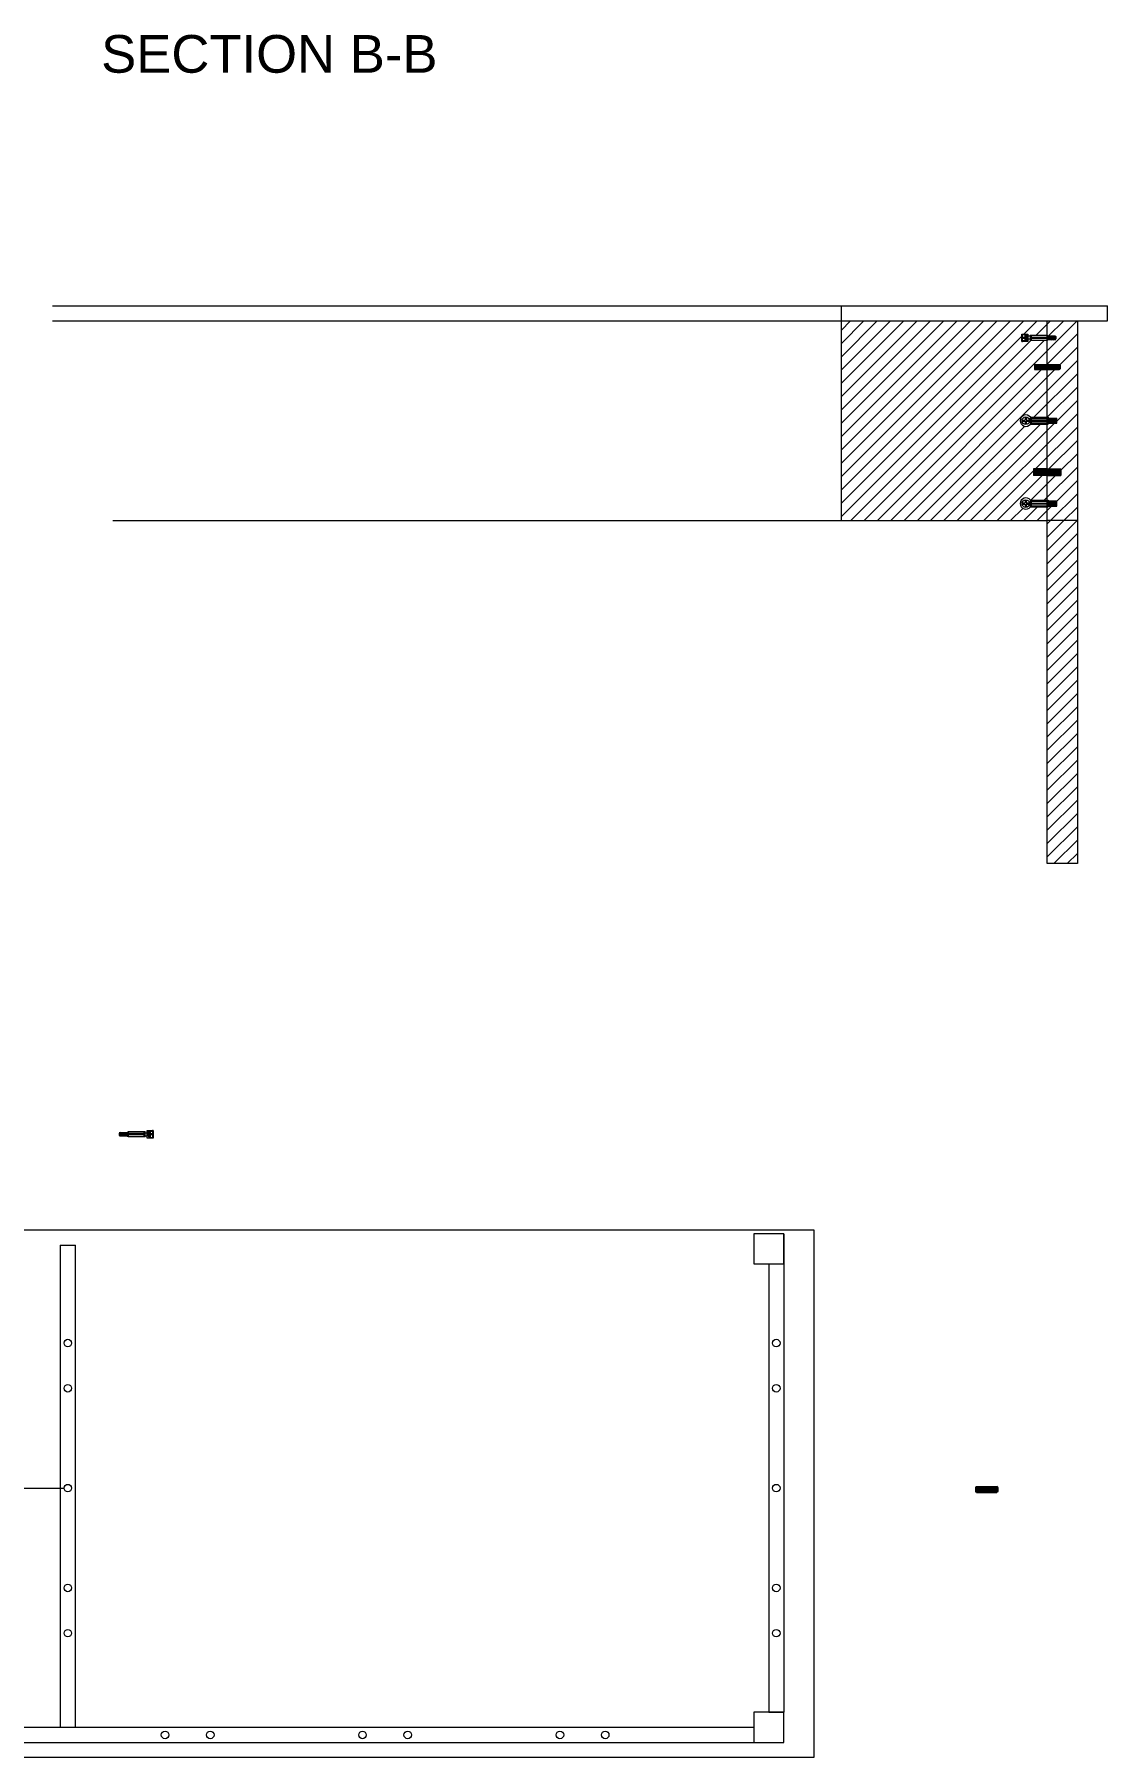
# Model space of a CAD drawing. Header units: inches. Extents: x -12 to 1445, y 6 to 914.
# Drawn here: x 1081.6 to 1223.9, y 410.5 to 639.2 of the extents above; entities that cross this region are included whole.
import ezdxf

# ---------------------------------------------------------------- set-up
doc = ezdxf.new("R2010")
doc.units = ezdxf.units.IN
doc.header["$MEASUREMENT"] = 0
doc.layers.get('0').update_dxf_attribs({"lineweight": 20})
for name, color, linetype, lineweight in [('G-ANNO-TEXT', 3, 'Continuous', 18), ('MARCATURA', 111, 'Continuous', 20), ('RETINI', 2, 'Continuous', 13), ('Viti', 4, 'Continuous', 18)]:
    doc.layers.add(name, color=color, linetype=linetype, lineweight=lineweight)
doc.styles.add('ARIAL', font='Arial.ttf')

# ---------------------------------------------------------------- blocks, each defined once
blk = doc.blocks.new('*U5')
blk.add_lwpolyline([(0, 0), (0, 0.1), (0.05, 0), (0.12, -0.4), (0.12, -0.5), (0.07, -0.4), (0, 0)])
blk = doc.blocks.new('*U6')
at = {"layer": 'Viti', "color": 0, "linetype": 'ByBlock', "lineweight": -2, "transparency": 16777216}
for p in [(42.38, 270.66), (42.6, 270.66), (42.81, 270.66), (43.03, 270.66), (43.24, 270.66)]:
    blk.add_blockref('*U5', p, dxfattribs=at)
blk = doc.blocks.new('*U21')
blk.add_lwpolyline([(0, 0), (0, 0.1), (0.05, 0), (0.12, -0.4), (0.12, -0.5), (0.07, -0.4), (0, 0)])
blk = doc.blocks.new('*U22')
at = {"layer": 'Viti', "color": 0, "linetype": 'ByBlock', "lineweight": -2, "transparency": 16777216}
for p in [(42.38, 270.66), (42.6, 270.66), (42.81, 270.66), (43.03, 270.66), (43.24, 270.66)]:
    blk.add_blockref('*U21', p, dxfattribs=at)
blk = doc.blocks.new('*U23')
blk.add_lwpolyline([(0, 0), (0, 0.1), (0.05, 0), (0.12, -0.4), (0.12, -0.5), (0.07, -0.4), (0, 0)])
blk = doc.blocks.new('*U24')
at = {"layer": 'Viti', "color": 0, "linetype": 'ByBlock', "lineweight": -2, "transparency": 16777216}
for p in [(42.38, 270.66), (42.6, 270.66), (42.81, 270.66), (43.03, 270.66), (43.24, 270.66)]:
    blk.add_blockref('*U23', p, dxfattribs=at)
blk = doc.blocks.new('*U25')
blk.add_lwpolyline([(0, 0), (0, 0.1), (0.05, 0), (0.12, -0.4), (0.12, -0.5), (0.07, -0.4), (0, 0)])
blk = doc.blocks.new('*U26')
at = {"layer": 'Viti', "color": 0, "linetype": 'ByBlock', "lineweight": -2, "transparency": 16777216}
for p in [(42.38, 270.66), (42.6, 270.66), (42.81, 270.66), (43.03, 270.66), (43.24, 270.66)]:
    blk.add_blockref('*U25', p, dxfattribs=at)
blk = doc.blocks.new('*U64')
blk.add_lwpolyline([(0, 0), (0, 0.1), (0.05, 0), (0.12, -0.4), (0.12, -0.5), (0.07, -0.4), (0, 0)])
blk = doc.blocks.new('*U65')
at = {"layer": 'Viti', "color": 0, "linetype": 'ByBlock', "lineweight": -2, "transparency": 16777216}
for p in [(42.38, 270.66), (42.6, 270.66), (42.81, 270.66), (43.03, 270.66), (43.24, 270.66)]:
    blk.add_blockref('*U64', p, dxfattribs=at)

msp = doc.modelspace()

# ---------------------------------------------------------------- hatches: boundary and pattern name
at = {"layer": 'RETINI'}
h = msp.add_hatch(dxfattribs=at)
h.set_pattern_fill('ANSI31', color=256, scale=10)
edge = h.paths.add_edge_path()
edge.add_line((1213.69, 588.38), (1215.94, 588.38))
edge.add_line((1215.94, 588.38), (1215.94, 594.7))
edge.add_line((1215.94, 594.7), (1214.28, 594.7))
edge.add_spline(control_points=[(1214.33, 594.7), (1214.29, 594.7), (1214.23, 594.75), (1214.23, 594.8)], knot_values=[0, 0, 0, 0, 0.141433, 0.141433, 0.141433, 0.141433], degree=3, periodic=0)
edge.add_line((1214.23, 594.8), (1214.23, 595.35))
edge.add_spline(control_points=[(1214.23, 595.3), (1214.23, 595.35), (1214.29, 595.4), (1214.33, 595.4)], knot_values=[0, 0, 0, 0, 0.142721, 0.142721, 0.142721, 0.142721], degree=3, periodic=0)
edge.add_line((1214.33, 595.4), (1215.94, 595.4))
edge.add_line((1215.94, 595.4), (1215.94, 598.58))
edge.add_line((1215.94, 598.58), (1213.69, 598.58))
edge.add_line((1213.69, 598.58), (1213.69, 598.73))
edge.add_line((1213.69, 598.73), (1213.38, 598.73))
edge.add_line((1213.38, 598.73), (1213.38, 598.43))
edge.add_line((1213.38, 598.43), (1212.58, 598.43))
edge.add_line((1212.58, 598.43), (1212.58, 599.43))
edge.add_line((1212.58, 599.43), (1213.38, 599.43))
edge.add_line((1213.38, 599.43), (1213.38, 599.13))
edge.add_line((1213.38, 599.13), (1213.69, 599.13))
edge.add_line((1213.69, 599.13), (1213.69, 599.28))
edge.add_line((1213.69, 599.28), (1215.94, 599.28))
edge.add_line((1215.94, 599.28), (1215.94, 601.18))
edge.add_line((1215.94, 601.18), (1188.58, 601.18))
edge.add_line((1188.58, 601.18), (1188.58, 574.68))
edge.add_line((1188.58, 574.68), (1215.94, 574.68))
edge.add_line((1215.94, 574.68), (1215.94, 576.48))
edge.add_line((1215.94, 576.48), (1213.69, 576.48))
edge.add_arc((1213.09, 576.93), 0.753, 36.701, 323.299, ccw=False)
edge.add_line((1213.69, 577.38), (1215.94, 577.38))
edge.add_line((1215.94, 577.38), (1215.94, 580.64))
edge.add_line((1215.94, 580.64), (1214.13, 580.64))
edge.add_line((1214.13, 580.64), (1214.13, 581.54))
edge.add_line((1214.13, 581.54), (1215.94, 581.54))
edge.add_line((1215.94, 581.54), (1215.94, 587.48))
edge.add_line((1215.94, 587.48), (1213.69, 587.48))
edge.add_arc((1213.09, 587.93), 0.753, 36.701, 323.299, ccw=False)
edge = h.paths.add_edge_path()
edge.add_line((1215.94, 581.54), (1217.74, 581.54))
edge.add_line((1217.74, 581.54), (1217.74, 580.64))
edge.add_line((1217.74, 580.64), (1215.94, 580.64))
edge.add_line((1215.94, 580.64), (1215.94, 577.38))
edge.add_line((1215.94, 577.38), (1216.04, 577.38))
edge.add_line((1216.04, 577.38), (1216.04, 577.28))
edge.add_line((1216.04, 577.28), (1217.09, 577.28))
edge.add_line((1217.09, 577.28), (1217.19, 577.28))
edge.add_line((1217.19, 577.28), (1217.19, 576.58))
edge.add_line((1217.19, 576.58), (1216.04, 576.58))
edge.add_line((1216.04, 576.58), (1216.04, 576.48))
edge.add_line((1216.04, 576.48), (1215.94, 576.48))
edge.add_line((1215.94, 576.48), (1215.94, 574.68))
edge.add_line((1215.94, 574.68), (1219.94, 574.68))
edge.add_line((1219.94, 574.68), (1219.94, 601.18))
edge.add_line((1219.94, 601.18), (1215.94, 601.18))
edge.add_line((1215.94, 601.18), (1215.94, 599.28))
edge.add_line((1215.94, 599.28), (1215.94, 599.13))
edge.add_line((1215.94, 599.13), (1216.02, 599.13))
edge.add_line((1216.02, 599.13), (1216.02, 599.23))
edge.add_line((1216.02, 599.23), (1216.07, 599.13))
edge.add_line((1216.07, 599.13), (1216.24, 599.13))
edge.add_line((1216.24, 599.13), (1216.24, 599.23))
edge.add_line((1216.24, 599.23), (1216.29, 599.13))
edge.add_line((1216.29, 599.13), (1216.46, 599.13))
edge.add_line((1216.46, 599.13), (1216.46, 599.23))
edge.add_line((1216.46, 599.23), (1216.51, 599.13))
edge.add_line((1216.51, 599.13), (1216.67, 599.13))
edge.add_line((1216.67, 599.13), (1216.67, 599.23))
edge.add_line((1216.67, 599.23), (1216.72, 599.13))
edge.add_line((1216.72, 599.13), (1216.89, 599.13))
edge.add_line((1216.89, 599.13), (1216.89, 599.23))
edge.add_line((1216.89, 599.23), (1216.94, 599.13))
edge.add_line((1216.94, 599.13), (1217.04, 599.13))
edge.add_arc((1217.04, 599.08), 0.05, 0, 90, ccw=False)
edge.add_line((1217.09, 599.08), (1217.09, 598.78))
edge.add_arc((1217.04, 598.78), 0.05, -90, 0, ccw=False)
edge.add_line((1217.04, 598.73), (1217.01, 598.73))
edge.add_line((1217.01, 598.73), (1217.01, 598.63))
edge.add_line((1217.01, 598.63), (1216.96, 598.73))
edge.add_line((1216.96, 598.73), (1216.79, 598.73))
edge.add_line((1216.79, 598.73), (1216.79, 598.63))
edge.add_line((1216.79, 598.63), (1216.74, 598.73))
edge.add_line((1216.74, 598.73), (1216.58, 598.73))
edge.add_line((1216.58, 598.73), (1216.57, 598.63))
edge.add_line((1216.57, 598.63), (1216.53, 598.73))
edge.add_line((1216.53, 598.73), (1216.36, 598.73))
edge.add_line((1216.36, 598.73), (1216.36, 598.63))
edge.add_line((1216.36, 598.63), (1216.31, 598.73))
edge.add_line((1216.31, 598.73), (1216.14, 598.73))
edge.add_line((1216.14, 598.73), (1216.14, 598.63))
edge.add_line((1216.14, 598.63), (1216.09, 598.73))
edge.add_line((1216.09, 598.73), (1215.94, 598.73))
edge.add_line((1215.94, 598.73), (1215.94, 598.58))
edge.add_line((1215.94, 598.58), (1215.94, 595.4))
edge.add_line((1215.94, 595.4), (1217.59, 595.4))
edge.add_spline(control_points=[(1217.54, 595.4), (1217.59, 595.4), (1217.64, 595.35), (1217.64, 595.3)], knot_values=[0, 0, 0, 0, 0.142721, 0.142721, 0.142721, 0.142721], degree=3, periodic=0)
edge.add_line((1217.64, 595.3), (1217.64, 594.75))
edge.add_spline(control_points=[(1217.64, 594.8), (1217.64, 594.75), (1217.58, 594.7), (1217.54, 594.7)], knot_values=[0, 0, 0, 0, 0.141433, 0.141433, 0.141433, 0.141433], degree=3, periodic=0)
edge.add_line((1217.54, 594.7), (1215.94, 594.7))
edge.add_line((1215.94, 594.7), (1215.94, 588.38))
edge.add_line((1215.94, 588.38), (1216.04, 588.38))
edge.add_line((1216.04, 588.38), (1216.04, 588.28))
edge.add_line((1216.04, 588.28), (1217.09, 588.28))
edge.add_line((1217.09, 588.28), (1217.19, 588.28))
edge.add_line((1217.19, 588.28), (1217.19, 587.58))
edge.add_line((1217.19, 587.58), (1216.04, 587.58))
edge.add_line((1216.04, 587.58), (1216.04, 587.48))
edge.add_line((1216.04, 587.48), (1215.94, 587.48))
edge.add_line((1215.94, 587.48), (1215.94, 581.54))
h = msp.add_hatch(dxfattribs=at)
h.set_pattern_fill('ANSI31', color=256, scale=10)
h.paths.add_polyline_path([(1219.94, 574.68), (1215.94, 574.68), (1215.94, 529.17), (1219.94, 529.17)])

# ---------------------------------------------------------------- linework, layer by layer
for p, q in [((1083.94, 603.18), (1223.94, 603.18)), ((1188.58, 603.18), (1188.58, 574.68)), ((1223.94, 601.18), (1223.94, 603.18)), ((1083.94, 601.18), (1223.94, 601.18)), ((1213.29, 599.2), (1213.29, 598.63)), ((1215.94, 599.28), (1215.94, 601.17)), ((1219.94, 601.18), (1219.94, 529.17)), ((1215.94, 595.4), (1215.94, 598.58)), ((1215.94, 588.28), (1215.94, 594.7)), ((1215.94, 581.54), (1215.94, 587.58)), ((1215.94, 577.38), (1215.94, 580.64)), ((1215.94, 529.17), (1215.94, 576.48)), ((1091.94, 574.68), (1215.94, 574.68)), ((1219.94, 574.68), (1215.94, 574.68)), ((1219.94, 529.17), (1215.94, 529.17)), ((1096.63, 492.98), (1096.63, 493.54)), ((1084.99, 478.54), (1084.99, 414.54)), ((1084.99, 478.54), (1086.99, 478.54)), ((1086.99, 414.54), (1086.99, 478.54)), ((1180.99, 480.04), (1180.99, 416.54)), ((1178.99, 476.04), (1178.99, 416.54)), ((1051.65, 446.29), (1085.49, 446.29)), ((1178.99, 416.54), (1180.99, 416.54)), ((1176.99, 414.54), (1052.99, 414.54)), ((1052.99, 412.54), (1176.99, 412.54))]:
    msp.add_line(p, q)
for points in [[(1044.99, 480.54), (1184.99, 480.54), (1184.99, 410.54), (1044.99, 410.54)], [(1176.99, 476.04), (1180.99, 476.04), (1180.99, 480.04), (1176.99, 480.04)], [(1176.99, 412.54), (1180.99, 412.54), (1180.99, 416.54), (1176.99, 416.54)]]:
    msp.add_lwpolyline(points, close=True)
at = {"layer": 'MARCATURA'}
for p, q in [((1213.69, 588.38), (1216.04, 588.38)), ((1216.04, 588.38), (1216.04, 588.28)), ((1216.04, 588.28), (1217.09, 588.28)), ((1217.09, 588.28), (1217.19, 588.28)), ((1217.19, 587.58), (1217.19, 588.28)), ((1213.69, 587.48), (1216.04, 587.48)), ((1216.04, 587.48), (1216.04, 587.58)), ((1216.04, 587.58), (1217.19, 587.58)), ((1215.94, 581.54), (1214.13, 581.54)), ((1214.13, 581.54), (1214.13, 580.64)), ((1215.94, 581.54), (1217.74, 581.54)), ((1217.74, 581.54), (1217.74, 580.64)), ((1215.94, 580.64), (1214.13, 580.64)), ((1215.94, 580.64), (1217.74, 580.64)), ((1213.69, 577.38), (1216.04, 577.38)), ((1213.69, 576.48), (1216.04, 576.48)), ((1216.04, 577.38), (1216.04, 577.28)), ((1216.04, 577.28), (1217.09, 577.28)), ((1216.04, 576.48), (1216.04, 576.58)), ((1216.04, 576.58), (1217.19, 576.58)), ((1217.09, 577.28), (1217.19, 577.28)), ((1217.19, 576.58), (1217.19, 577.28))]:
    msp.add_line(p, q, dxfattribs=at)
for centre in [(1213.09, 587.93), (1213.09, 576.93)]:
    msp.add_arc(centre, 0.753, 36.701, 323.299, dxfattribs=at)
at = {"layer": 'Viti'}
for p, q in [((1212.95, 599.43), (1212.95, 598.43)), ((1213.09, 599.23), (1213.09, 598.63)), ((1213.09, 599.23), (1213.28, 599.23)), ((1213.29, 598.43), (1213.29, 599.2)), ((1213.69, 599.13), (1213.38, 599.13)), ((1213.69, 599.28), (1213.69, 598.58)), ((1213.69, 599.28), (1215.94, 599.28)), ((1213.79, 599.28), (1213.79, 598.98)), ((1213.79, 599.23), (1215.89, 599.23)), ((1215.89, 599.28), (1215.89, 598.98)), ((1215.94, 599.28), (1215.94, 598.58)), ((1215.94, 599.13), (1216.02, 599.13)), ((1216.07, 599.13), (1216.24, 599.13)), ((1216.29, 599.13), (1216.46, 599.13)), ((1216.51, 599.13), (1216.67, 599.13)), ((1216.72, 599.13), (1216.89, 599.13)), ((1216.94, 599.13), (1217.04, 599.13)), ((1217.09, 599.08), (1217.09, 598.78)), ((1212.95, 598.97), (1212.67, 598.97)), ((1212.67, 598.88), (1212.95, 598.88)), ((1213.09, 598.63), (1213.29, 598.63)), ((1213.69, 598.73), (1213.38, 598.73)), ((1215.94, 598.58), (1213.69, 598.58)), ((1213.79, 598.98), (1215.89, 598.98)), ((1213.79, 598.88), (1213.79, 598.58)), ((1213.79, 598.88), (1215.89, 598.88)), ((1213.79, 598.63), (1215.89, 598.63)), ((1215.89, 598.88), (1215.89, 598.58)), ((1216.09, 598.73), (1215.94, 598.73)), ((1216.31, 598.73), (1216.14, 598.73)), ((1216.53, 598.73), (1216.36, 598.73)), ((1216.74, 598.73), (1216.58, 598.73)), ((1216.96, 598.73), (1216.79, 598.73)), ((1217.04, 598.73), (1217.01, 598.73)), ((1214.23, 595.3), (1214.23, 594.8)), ((1214.33, 594.7), (1214.33, 595.4)), ((1214.33, 595.4), (1217.54, 595.4)), ((1217.54, 595.3), (1214.33, 595.3)), ((1214.33, 595.2), (1217.54, 595.2)), ((1217.54, 595.1), (1214.33, 595.1)), ((1214.33, 595), (1217.54, 595)), ((1217.54, 594.9), (1214.33, 594.9)), ((1214.33, 594.8), (1217.54, 594.8)), ((1214.33, 594.7), (1217.54, 594.7)), ((1217.54, 594.7), (1217.54, 595.4)), ((1217.64, 595.3), (1217.64, 594.8)), ((1212.59, 588.01), (1213.01, 588.01)), ((1212.59, 587.86), (1213.01, 587.86)), ((1213.01, 588.43), (1213.01, 588.01)), ((1213.01, 587.86), (1213.01, 587.44)), ((1213.16, 588.43), (1213.16, 588.01)), ((1213.16, 588.01), (1213.58, 588.01)), ((1213.16, 587.86), (1213.58, 587.86)), ((1213.16, 587.86), (1213.16, 587.44)), ((1213.69, 588.13), (1213.54, 588.13)), ((1213.69, 587.73), (1213.54, 587.73)), ((1213.69, 588.28), (1213.69, 587.58)), ((1213.69, 588.28), (1215.94, 588.28)), ((1213.79, 588.28), (1213.79, 587.98)), ((1213.79, 588.23), (1215.89, 588.23)), ((1213.79, 587.98), (1215.89, 587.98)), ((1213.79, 587.88), (1213.79, 587.58)), ((1213.79, 587.88), (1215.89, 587.88)), ((1213.79, 587.63), (1215.89, 587.63)), ((1215.89, 588.28), (1215.89, 587.98)), ((1215.89, 587.88), (1215.89, 587.58)), ((1215.94, 588.28), (1215.94, 587.58)), ((1215.94, 588.28), (1215.94, 587.58)), ((1215.94, 588.28), (1215.94, 587.58)), ((1215.94, 588.13), (1216.02, 588.13)), ((1215.94, 588.13), (1216.02, 588.13)), ((1216.09, 587.73), (1215.94, 587.73)), ((1216.09, 587.73), (1215.94, 587.73)), ((1216.07, 588.13), (1216.24, 588.13)), ((1216.07, 588.13), (1216.24, 588.13)), ((1216.31, 587.73), (1216.14, 587.73)), ((1216.31, 587.73), (1216.14, 587.73)), ((1216.29, 588.13), (1216.46, 588.13)), ((1216.29, 588.13), (1216.46, 588.13)), ((1216.53, 587.73), (1216.36, 587.73)), ((1216.53, 587.73), (1216.36, 587.73)), ((1216.51, 588.13), (1216.67, 588.13)), ((1216.51, 588.13), (1216.67, 588.13)), ((1216.74, 587.73), (1216.58, 587.73)), ((1216.74, 587.73), (1216.58, 587.73)), ((1216.72, 588.13), (1216.89, 588.13)), ((1216.72, 588.13), (1216.89, 588.13)), ((1216.96, 587.73), (1216.79, 587.73)), ((1216.96, 587.73), (1216.79, 587.73)), ((1216.94, 588.13), (1217.04, 588.13)), ((1216.94, 588.13), (1217.04, 588.13)), ((1217.04, 587.73), (1217.01, 587.73)), ((1217.04, 587.73), (1217.01, 587.73)), ((1217.09, 588.08), (1217.09, 587.78)), ((1217.09, 588.08), (1217.09, 587.78)), ((1215.94, 587.58), (1213.69, 587.58)), ((1214.23, 581.34), (1214.23, 580.84)), ((1214.33, 580.74), (1214.33, 581.44)), ((1214.33, 581.44), (1217.54, 581.44)), ((1217.54, 581.34), (1214.33, 581.34)), ((1214.33, 581.24), (1217.54, 581.24)), ((1217.54, 581.14), (1214.33, 581.14)), ((1214.33, 581.04), (1217.54, 581.04)), ((1217.54, 580.94), (1214.33, 580.94)), ((1214.33, 580.84), (1217.54, 580.84)), ((1217.54, 580.74), (1217.54, 581.44)), ((1217.64, 581.34), (1217.64, 580.84)), ((1214.33, 580.74), (1217.54, 580.74)), ((1212.59, 577.01), (1213.01, 577.01)), ((1212.59, 576.86), (1213.01, 576.86)), ((1213.01, 577.43), (1213.01, 577.01)), ((1213.01, 576.86), (1213.01, 576.44)), ((1213.16, 577.43), (1213.16, 577.01)), ((1213.16, 577.01), (1213.58, 577.01)), ((1213.16, 576.86), (1213.58, 576.86)), ((1213.16, 576.86), (1213.16, 576.44)), ((1213.69, 577.13), (1213.54, 577.13)), ((1213.69, 576.73), (1213.54, 576.73)), ((1213.69, 577.28), (1213.69, 576.58)), ((1213.69, 577.28), (1215.94, 577.28)), ((1215.94, 576.58), (1213.69, 576.58)), ((1213.79, 577.28), (1213.79, 576.98)), ((1213.79, 577.23), (1215.89, 577.23)), ((1213.79, 576.98), (1215.89, 576.98)), ((1213.79, 576.88), (1213.79, 576.58)), ((1213.79, 576.88), (1215.89, 576.88)), ((1213.79, 576.63), (1215.89, 576.63)), ((1215.89, 577.28), (1215.89, 576.98)), ((1215.89, 576.88), (1215.89, 576.58)), ((1215.94, 577.28), (1215.94, 576.58)), ((1215.94, 577.28), (1215.94, 576.58)), ((1215.94, 577.13), (1216.02, 577.13)), ((1216.09, 576.73), (1215.94, 576.73)), ((1216.07, 577.13), (1216.24, 577.13)), ((1216.31, 576.73), (1216.14, 576.73)), ((1216.29, 577.13), (1216.46, 577.13)), ((1216.53, 576.73), (1216.36, 576.73)), ((1216.51, 577.13), (1216.67, 577.13)), ((1216.74, 576.73), (1216.58, 576.73)), ((1216.72, 577.13), (1216.89, 577.13)), ((1216.96, 576.73), (1216.79, 576.73)), ((1216.94, 577.13), (1217.04, 577.13)), ((1217.04, 576.73), (1217.01, 576.73)), ((1217.09, 577.08), (1217.09, 576.78)), ((1092.83, 493.09), (1092.83, 493.39)), ((1092.88, 493.44), (1092.9, 493.44)), ((1092.97, 493.04), (1092.88, 493.04)), ((1092.95, 493.44), (1093.12, 493.44)), ((1093.19, 493.04), (1093.02, 493.04)), ((1093.17, 493.44), (1093.33, 493.44)), ((1093.41, 493.04), (1093.24, 493.04)), ((1093.38, 493.44), (1093.55, 493.44)), ((1093.62, 493.04), (1093.46, 493.04)), ((1093.6, 493.44), (1093.77, 493.44)), ((1093.84, 493.04), (1093.67, 493.04)), ((1093.82, 493.44), (1093.98, 493.44)), ((1093.98, 493.04), (1093.89, 493.04)), ((1093.98, 492.89), (1093.98, 493.59)), ((1093.98, 493.59), (1096.23, 493.59)), ((1096.23, 492.89), (1093.98, 492.89)), ((1094.03, 493.29), (1094.03, 493.59)), ((1096.13, 493.54), (1094.03, 493.54)), ((1096.13, 493.29), (1094.03, 493.29)), ((1094.03, 492.89), (1094.03, 493.19)), ((1096.13, 493.19), (1094.03, 493.19)), ((1096.13, 492.94), (1094.03, 492.94)), ((1096.13, 493.29), (1096.13, 493.59)), ((1096.13, 492.89), (1096.13, 493.19)), ((1096.23, 492.89), (1096.23, 493.59)), ((1096.23, 493.44), (1096.53, 493.44)), ((1096.23, 493.04), (1096.53, 493.04)), ((1096.63, 493.74), (1096.63, 492.98)), ((1096.83, 493.54), (1096.63, 493.54)), ((1096.83, 492.94), (1096.63, 492.94)), ((1096.83, 492.94), (1096.83, 493.54)), ((1096.96, 492.74), (1096.96, 493.74)), ((1097.24, 493.29), (1096.96, 493.29)), ((1096.96, 493.2), (1097.24, 493.2)), ((1206.4, 446.39), (1206.4, 445.85)), ((1206.42, 446.43), (1206.54, 446.51)), ((1206.55, 445.72), (1206.55, 446.52)), ((1206.57, 446.52), (1209.24, 446.52)), ((1206.65, 446.39), (1209.15, 446.39)), ((1206.65, 446.27), (1209.15, 446.27)), ((1206.65, 446.12), (1209.15, 446.12)), ((1206.65, 445.97), (1209.15, 445.97)), ((1209.25, 446.52), (1209.25, 445.72)), ((1209.38, 446.43), (1209.26, 446.51)), ((1209.4, 446.39), (1209.4, 445.85)), ((1206.42, 445.8), (1206.54, 445.73)), ((1206.57, 445.72), (1209.24, 445.72)), ((1206.65, 445.84), (1209.15, 445.84)), ((1209.38, 445.8), (1209.26, 445.73))]:
    msp.add_line(p, q, dxfattribs=at)
for points in [[(1212.58, 598.43), (1212.58, 599.43), (1213.38, 599.43), (1213.38, 598.43), (1212.58, 598.43)], [(1212.58, 598.43), (1212.67, 598.43), (1212.67, 599.43)], [(1212.95, 599.43), (1212.95, 599.34), (1212.67, 599.34)], [(1213.04, 599.2), (1213.04, 598.43)], [(1213.2, 599.28), (1213.13, 599.28)], [(1212.95, 598.43), (1212.95, 598.52), (1212.67, 598.52)], [(1097.33, 493.74), (1097.33, 492.74), (1096.53, 492.74), (1096.53, 493.74), (1097.33, 493.74)], [(1096.71, 492.89), (1096.78, 492.89)], [(1096.87, 492.98), (1096.87, 493.74)], [(1096.96, 493.74), (1096.96, 493.65), (1097.24, 493.65)], [(1096.96, 492.74), (1096.96, 492.83), (1097.24, 492.83)], [(1097.33, 493.74), (1097.24, 493.74), (1097.24, 492.74)]]:
    msp.add_lwpolyline(points, dxfattribs=at)
for centre in [(1213.09, 587.93), (1213.09, 576.93), (1085.99, 465.54), (1179.99, 465.54), (1085.99, 459.54), (1179.99, 459.54), (1085.99, 446.29), (1179.99, 446.29), (1085.99, 433.04), (1179.99, 433.04), (1085.99, 427.04), (1179.99, 427.04), (1098.89, 413.54), (1104.89, 413.54), (1125.09, 413.54), (1131.09, 413.54), (1151.29, 413.54), (1157.29, 413.54)]:
    msp.add_circle(centre, 0.5, dxfattribs=at)
for centre, start, end in [((1217.04, 599.08), 360, 90), ((1217.04, 598.78), 270, 0), ((1217.04, 588.08), 360, 90), ((1217.04, 588.08), 360, 90), ((1217.04, 587.78), 270, 0), ((1217.04, 587.78), 270, 0), ((1217.04, 577.08), 360, 90), ((1217.04, 576.78), 270, 0), ((1092.88, 493.39), 90, 180), ((1092.88, 493.09), 180, 270), ((1206.45, 446.39), 123.6901, 180), ((1206.57, 446.47), 90, 123.6901), ((1209.35, 446.39), 0, 56.3099), ((1206.45, 445.85), 180, 236.3099), ((1206.57, 445.77), 236.3099, 270), ((1209.24, 445.77), 270, 303.6901), ((1209.35, 445.85), 303.6901, 0)]:
    msp.add_arc(centre, 0.05, start, end, dxfattribs=at)
for points in [[(1213.13, 599.28), (1213.09, 599.28), (1213.04, 599.23), (1213.04, 599.2)], [(1214.33, 595.4), (1214.29, 595.4), (1214.23, 595.35), (1214.23, 595.3)], [(1214.23, 594.8), (1214.23, 594.75), (1214.29, 594.7), (1214.33, 594.7)], [(1217.54, 595.4), (1217.59, 595.4), (1217.64, 595.35), (1217.64, 595.3)], [(1217.64, 594.8), (1217.64, 594.75), (1217.58, 594.7), (1217.54, 594.7)], [(1214.33, 581.44), (1214.29, 581.44), (1214.23, 581.38), (1214.23, 581.34)], [(1214.23, 580.84), (1214.23, 580.79), (1214.29, 580.74), (1214.33, 580.74)], [(1217.54, 581.44), (1217.59, 581.44), (1217.64, 581.38), (1217.64, 581.34)], [(1217.64, 580.84), (1217.64, 580.79), (1217.58, 580.74), (1217.54, 580.74)], [(1096.78, 492.89), (1096.82, 492.89), (1096.87, 492.94), (1096.87, 492.98)]]:
    msp.add_open_spline(points, degree=3, dxfattribs=at)

# ---------------------------------------------------------------- block references
for name, p in [('*U22', (1173.64, 328.47)), ('*U24', (1173.64, 317.47)), ('*U65', (1173.64, 317.47)), ('*U26', (1173.64, 306.47))]:
    msp.add_blockref(name, p, dxfattribs=at)
at = {"layer": 'Viti', "rotation": 180}
msp.add_blockref('*U6', (1136.27, 763.7), dxfattribs=at)

# ---------------------------------------------------------------- texts
at = {"layer": 'G-ANNO-TEXT', "insert": (1090.41, 639.1), "char_height": 5, "attachment_point": 1, "style": 'ARIAL'}
msp.add_mtext_dynamic_manual_height_columns('{\\fArial|b0|i0|c0|p0;SECTION B-B}', width=44.9902, gutter_width=2.5, heights=[0], dxfattribs=at)

doc.saveas('drawing.dxf')
